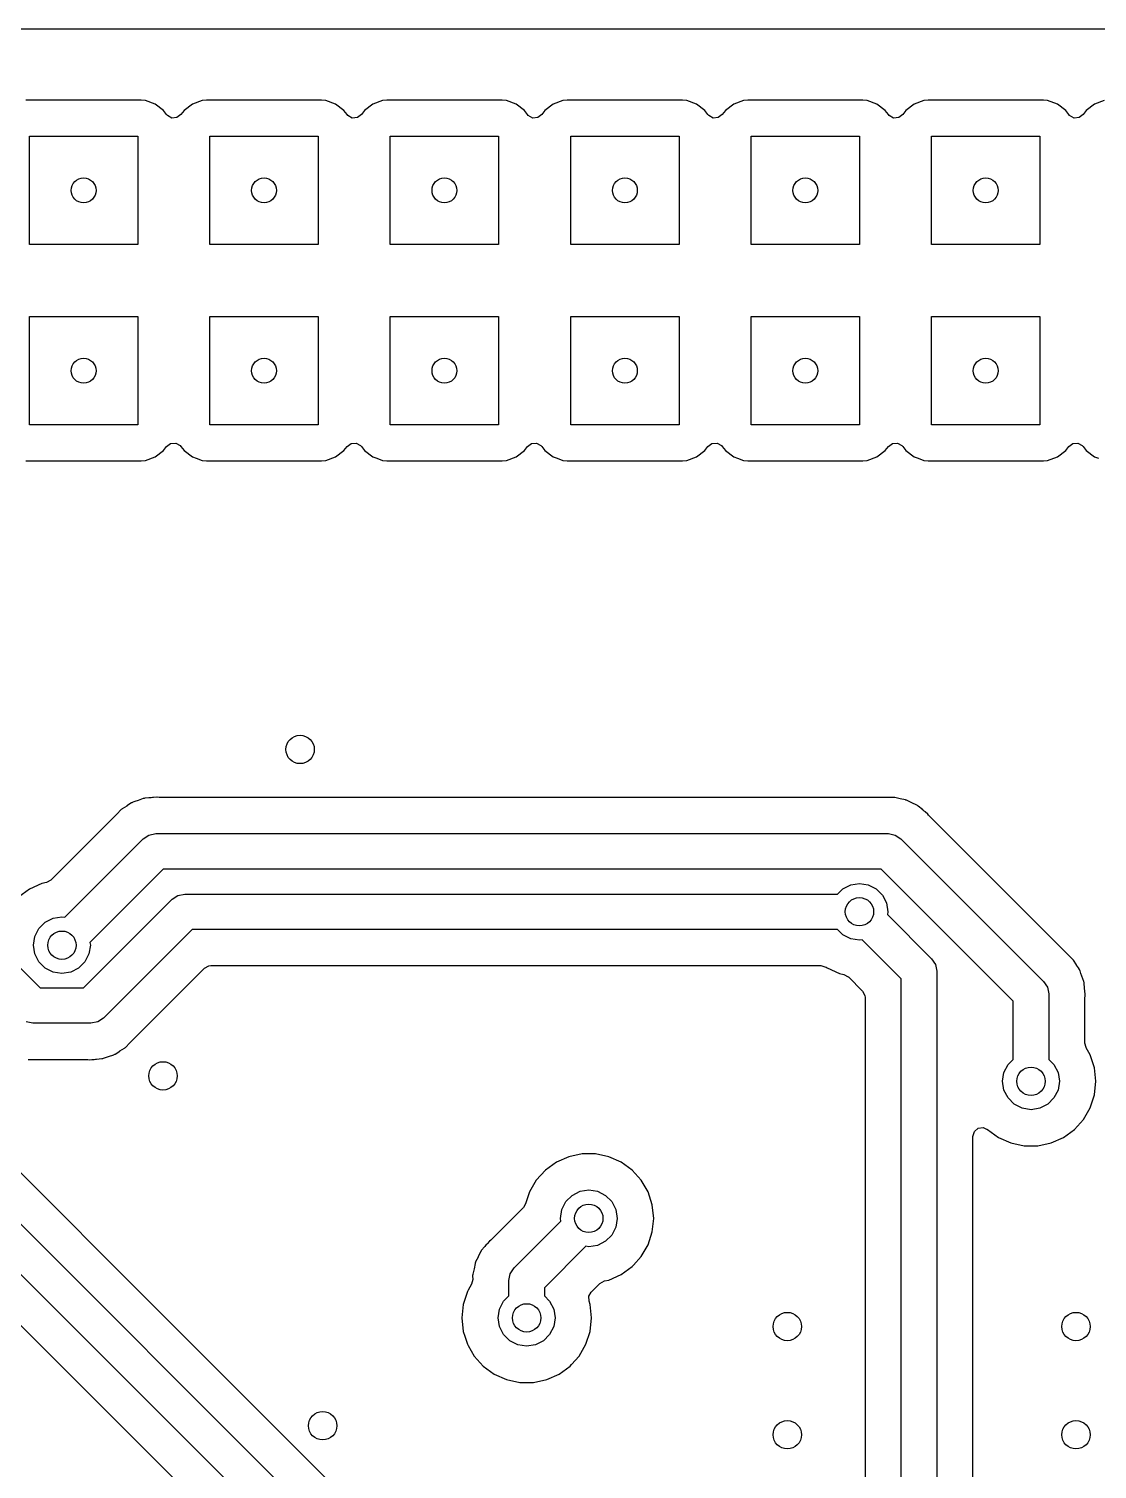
# Model space of a CAD drawing. Extents: x 6.2 to 8.58, y -5.58 to -4.
# Drawn here: x 7.42 to 8.012, y -4.799 to -4 of the extents above; entities that cross this region are included whole.
import ezdxf

# ---------------------------------------------------------------- set-up
doc = ezdxf.new("R2010")
doc.units = 0
doc.header["$MEASUREMENT"] = 0
doc.layers.add('BLACK', color=7, linetype='CONTINUOUS')

msp = doc.modelspace()

# ---------------------------------------------------------------- linework, layer by layer
at = {"layer": 'BLACK', "linetype": 'CONTINUOUS'}
for p, q in [((6.20537, -4.00041), (8.17992, -4.00041)), ((7.48191, -4.03998), (7.41809, -4.03998)), ((7.48192, -4.03998), (7.48191, -4.03998)), ((7.4843, -4.04024), (7.48192, -4.03998)), ((7.48969, -4.04225), (7.4843, -4.04024)), ((7.4843, -4.04024), (7.4843, -4.04024)), ((7.5157, -4.04024), (7.51031, -4.04225)), ((7.51808, -4.03998), (7.5157, -4.04024)), ((7.5157, -4.04024), (7.5157, -4.04024)), ((7.51809, -4.03998), (7.51808, -4.03998)), ((7.58191, -4.03998), (7.51809, -4.03998)), ((7.58192, -4.03998), (7.58191, -4.03998)), ((7.5843, -4.04024), (7.58192, -4.03998)), ((7.58969, -4.04225), (7.5843, -4.04024)), ((7.5843, -4.04024), (7.5843, -4.04024)), ((7.6157, -4.04024), (7.61031, -4.04225)), ((7.61808, -4.03998), (7.6157, -4.04024)), ((7.6157, -4.04024), (7.6157, -4.04024)), ((7.61809, -4.03998), (7.61808, -4.03998)), ((7.68191, -4.03998), (7.61809, -4.03998)), ((7.68192, -4.03998), (7.68191, -4.03998)), ((7.6843, -4.04024), (7.68192, -4.03998)), ((7.68969, -4.04225), (7.6843, -4.04024)), ((7.6843, -4.04024), (7.6843, -4.04024)), ((7.7157, -4.04024), (7.71031, -4.04225)), ((7.71808, -4.03998), (7.7157, -4.04024)), ((7.7157, -4.04024), (7.7157, -4.04024)), ((7.71809, -4.03998), (7.71808, -4.03998)), ((7.78191, -4.03998), (7.71809, -4.03998)), ((7.78192, -4.03998), (7.78191, -4.03998)), ((7.7843, -4.04024), (7.78192, -4.03998)), ((7.78969, -4.04225), (7.7843, -4.04024)), ((7.7843, -4.04024), (7.7843, -4.04024)), ((7.8157, -4.04024), (7.81031, -4.04225)), ((7.81808, -4.03998), (7.8157, -4.04024)), ((7.8157, -4.04024), (7.8157, -4.04024)), ((7.81809, -4.03998), (7.81808, -4.03998)), ((7.88191, -4.03998), (7.81809, -4.03998)), ((7.88192, -4.03998), (7.88191, -4.03998)), ((7.8843, -4.04024), (7.88192, -4.03998)), ((7.88969, -4.04225), (7.8843, -4.04024)), ((7.8843, -4.04024), (7.8843, -4.04024)), ((7.9157, -4.04024), (7.91031, -4.04225)), ((7.91808, -4.03998), (7.9157, -4.04024)), ((7.9157, -4.04024), (7.9157, -4.04024)), ((7.91809, -4.03998), (7.91808, -4.03998)), ((7.98191, -4.03998), (7.91809, -4.03998)), ((7.98192, -4.03998), (7.98191, -4.03998)), ((7.9843, -4.04024), (7.98192, -4.03998)), ((7.98969, -4.04225), (7.9843, -4.04024)), ((7.9843, -4.04024), (7.9843, -4.04024)), ((8.0157, -4.04024), (8.01031, -4.04225)), ((7.4943, -4.0457), (7.48969, -4.04225)), ((7.48969, -4.04225), (7.48969, -4.04225)), ((7.49603, -4.04801), (7.4943, -4.0457)), ((7.49649, -4.04854), (7.49603, -4.04801)), ((7.49895, -4.04988), (7.49649, -4.04854)), ((7.50397, -4.04801), (7.50173, -4.04968)), ((7.5057, -4.0457), (7.50397, -4.04801)), ((7.51031, -4.04225), (7.5057, -4.0457)), ((7.51031, -4.04225), (7.51031, -4.04225)), ((7.5943, -4.0457), (7.58969, -4.04225)), ((7.58969, -4.04225), (7.58969, -4.04225)), ((7.59603, -4.04801), (7.5943, -4.0457)), ((7.59649, -4.04854), (7.59603, -4.04801)), ((7.59895, -4.04988), (7.59649, -4.04854)), ((7.60397, -4.04801), (7.60173, -4.04968)), ((7.6057, -4.0457), (7.60397, -4.04801)), ((7.61031, -4.04225), (7.6057, -4.0457)), ((7.61031, -4.04225), (7.61031, -4.04225)), ((7.6943, -4.0457), (7.68969, -4.04225)), ((7.68969, -4.04225), (7.68969, -4.04225)), ((7.69603, -4.04801), (7.6943, -4.0457)), ((7.69649, -4.04854), (7.69603, -4.04801)), ((7.69895, -4.04988), (7.69649, -4.04854)), ((7.70397, -4.04801), (7.70173, -4.04968)), ((7.7057, -4.0457), (7.70397, -4.04801)), ((7.71031, -4.04225), (7.7057, -4.0457)), ((7.71031, -4.04225), (7.71031, -4.04225)), ((7.7943, -4.0457), (7.78969, -4.04225)), ((7.78969, -4.04225), (7.78969, -4.04225)), ((7.79603, -4.04801), (7.7943, -4.0457)), ((7.79649, -4.04854), (7.79603, -4.04801)), ((7.79895, -4.04988), (7.79649, -4.04854)), ((7.80397, -4.04801), (7.80173, -4.04968)), ((7.8057, -4.0457), (7.80397, -4.04801)), ((7.81031, -4.04225), (7.8057, -4.0457)), ((7.81031, -4.04225), (7.81031, -4.04225)), ((7.8943, -4.0457), (7.88969, -4.04225)), ((7.88969, -4.04225), (7.88969, -4.04225)), ((7.89603, -4.04801), (7.8943, -4.0457)), ((7.89649, -4.04854), (7.89603, -4.04801)), ((7.89895, -4.04988), (7.89649, -4.04854)), ((7.90397, -4.04801), (7.90173, -4.04968)), ((7.9057, -4.0457), (7.90397, -4.04801)), ((7.91031, -4.04225), (7.9057, -4.0457)), ((7.91031, -4.04225), (7.91031, -4.04225)), ((7.9943, -4.0457), (7.98969, -4.04225)), ((7.98969, -4.04225), (7.98969, -4.04225)), ((7.99603, -4.04801), (7.9943, -4.0457)), ((7.99649, -4.04854), (7.99603, -4.04801)), ((7.99895, -4.04988), (7.99649, -4.04854)), ((8.00397, -4.04801), (8.00173, -4.04968)), ((8.0057, -4.0457), (8.00397, -4.04801)), ((8.01031, -4.04225), (8.0057, -4.0457)), ((8.01031, -4.04225), (8.01031, -4.04225)), ((7.50173, -4.04968), (7.49895, -4.04988)), ((7.60173, -4.04968), (7.59895, -4.04988)), ((7.70173, -4.04968), (7.69895, -4.04988)), ((7.80173, -4.04968), (7.79895, -4.04988)), ((7.90173, -4.04968), (7.89895, -4.04988)), ((8.00173, -4.04968), (7.99895, -4.04988)), ((7.42, -4.12), (7.42, -4.06)), ((7.42, -4.06), (7.48, -4.06)), ((7.48, -4.06), (7.48, -4.12)), ((7.52, -4.12), (7.52, -4.06)), ((7.52, -4.06), (7.58, -4.06)), ((7.58, -4.06), (7.58, -4.12)), ((7.62, -4.12), (7.62, -4.06)), ((7.62, -4.06), (7.68, -4.06)), ((7.68, -4.06), (7.68, -4.12)), ((7.72, -4.12), (7.72, -4.06)), ((7.72, -4.06), (7.78, -4.06)), ((7.78, -4.06), (7.78, -4.12)), ((7.82, -4.12), (7.82, -4.06)), ((7.82, -4.06), (7.88, -4.06)), ((7.88, -4.06), (7.88, -4.12)), ((7.92, -4.12), (7.92, -4.06)), ((7.92, -4.06), (7.98, -4.06)), ((7.98, -4.06), (7.98, -4.12)), ((7.48, -4.12), (7.42, -4.12)), ((7.58, -4.12), (7.52, -4.12)), ((7.68, -4.12), (7.62, -4.12)), ((7.78, -4.12), (7.72, -4.12)), ((7.88, -4.12), (7.82, -4.12)), ((7.98, -4.12), (7.92, -4.12)), ((7.42, -4.22), (7.42, -4.16)), ((7.42, -4.16), (7.48, -4.16)), ((7.48, -4.16), (7.48, -4.22)), ((7.52, -4.22), (7.52, -4.16)), ((7.52, -4.16), (7.58, -4.16)), ((7.58, -4.16), (7.58, -4.22)), ((7.62, -4.22), (7.62, -4.16)), ((7.62, -4.16), (7.68, -4.16)), ((7.68, -4.16), (7.68, -4.22)), ((7.72, -4.22), (7.72, -4.16)), ((7.72, -4.16), (7.78, -4.16)), ((7.78, -4.16), (7.78, -4.22)), ((7.82, -4.22), (7.82, -4.16)), ((7.82, -4.16), (7.88, -4.16)), ((7.88, -4.16), (7.88, -4.22)), ((7.92, -4.22), (7.92, -4.16)), ((7.92, -4.16), (7.98, -4.16)), ((7.98, -4.16), (7.98, -4.22)), ((7.48, -4.22), (7.42, -4.22)), ((7.58, -4.22), (7.52, -4.22)), ((7.68, -4.22), (7.62, -4.22)), ((7.78, -4.22), (7.72, -4.22)), ((7.88, -4.22), (7.82, -4.22)), ((7.98, -4.22), (7.92, -4.22)), ((7.4943, -4.2343), (7.49603, -4.23199)), ((7.49603, -4.23199), (7.49827, -4.23032)), ((7.49827, -4.23032), (7.50105, -4.23012)), ((7.50105, -4.23012), (7.50351, -4.23146)), ((7.50351, -4.23146), (7.50397, -4.23199)), ((7.50397, -4.23199), (7.5057, -4.2343)), ((7.5943, -4.2343), (7.59603, -4.23199)), ((7.59603, -4.23199), (7.59827, -4.23032)), ((7.59827, -4.23032), (7.60105, -4.23012)), ((7.60105, -4.23012), (7.60351, -4.23146)), ((7.60351, -4.23146), (7.60397, -4.23199)), ((7.60397, -4.23199), (7.6057, -4.2343)), ((7.6943, -4.2343), (7.69603, -4.23199)), ((7.69603, -4.23199), (7.69827, -4.23032)), ((7.69827, -4.23032), (7.70105, -4.23012)), ((7.70105, -4.23012), (7.70351, -4.23146)), ((7.70351, -4.23146), (7.70397, -4.23199)), ((7.70397, -4.23199), (7.7057, -4.2343)), ((7.7943, -4.2343), (7.79603, -4.23199)), ((7.79603, -4.23199), (7.79827, -4.23032)), ((7.79827, -4.23032), (7.80105, -4.23012)), ((7.80105, -4.23012), (7.80351, -4.23146)), ((7.80351, -4.23146), (7.80397, -4.23199)), ((7.80397, -4.23199), (7.8057, -4.2343)), ((7.8943, -4.2343), (7.89603, -4.23199)), ((7.89603, -4.23199), (7.89827, -4.23032)), ((7.89827, -4.23032), (7.90105, -4.23012)), ((7.90105, -4.23012), (7.90351, -4.23146)), ((7.90351, -4.23146), (7.90397, -4.23199)), ((7.90397, -4.23199), (7.9057, -4.2343)), ((7.9943, -4.2343), (7.99603, -4.23199)), ((7.99603, -4.23199), (7.99827, -4.23032)), ((7.99827, -4.23032), (8.00105, -4.23012)), ((8.00105, -4.23012), (8.00351, -4.23146)), ((8.00351, -4.23146), (8.00397, -4.23199)), ((8.00397, -4.23199), (8.0057, -4.2343)), ((7.41809, -4.24002), (7.48191, -4.24002)), ((7.48191, -4.24002), (7.48191, -4.24002)), ((7.48191, -4.24002), (7.48192, -4.24002)), ((7.48192, -4.24002), (7.4843, -4.23976)), ((7.48192, -4.24002), (7.48192, -4.24002)), ((7.4843, -4.23976), (7.48969, -4.23775)), ((7.4843, -4.23976), (7.4843, -4.23976)), ((7.4843, -4.23976), (7.4843, -4.23976)), ((7.48969, -4.23775), (7.4943, -4.2343)), ((7.4943, -4.2343), (7.4943, -4.2343)), ((7.5057, -4.2343), (7.51031, -4.23775)), ((7.51031, -4.23775), (7.51031, -4.23775)), ((7.51031, -4.23775), (7.51031, -4.23775)), ((7.51031, -4.23775), (7.51245, -4.23855)), ((7.51245, -4.23855), (7.5157, -4.23976)), ((7.5157, -4.23976), (7.5157, -4.23976)), ((7.5157, -4.23976), (7.51808, -4.24002)), ((7.51808, -4.24002), (7.51808, -4.24002)), ((7.51808, -4.24002), (7.51809, -4.24002)), ((7.51809, -4.24002), (7.51809, -4.24002)), ((7.51809, -4.24002), (7.58191, -4.24002)), ((7.58191, -4.24002), (7.58191, -4.24002)), ((7.58191, -4.24002), (7.58192, -4.24002)), ((7.58192, -4.24002), (7.5843, -4.23976)), ((7.58192, -4.24002), (7.58192, -4.24002)), ((7.5843, -4.23976), (7.58969, -4.23775)), ((7.5843, -4.23976), (7.5843, -4.23976)), ((7.5843, -4.23976), (7.5843, -4.23976)), ((7.58969, -4.23775), (7.5943, -4.2343)), ((7.5943, -4.2343), (7.5943, -4.2343)), ((7.6057, -4.2343), (7.61031, -4.23775)), ((7.61031, -4.23775), (7.61031, -4.23775)), ((7.61031, -4.23775), (7.61031, -4.23775)), ((7.61031, -4.23775), (7.61245, -4.23855)), ((7.61245, -4.23855), (7.6157, -4.23976)), ((7.6157, -4.23976), (7.6157, -4.23976)), ((7.6157, -4.23976), (7.61808, -4.24002)), ((7.61808, -4.24002), (7.61808, -4.24002)), ((7.61808, -4.24002), (7.61809, -4.24002)), ((7.61809, -4.24002), (7.61809, -4.24002)), ((7.61809, -4.24002), (7.68191, -4.24002)), ((7.68191, -4.24002), (7.68191, -4.24002)), ((7.68191, -4.24002), (7.68192, -4.24002)), ((7.68192, -4.24002), (7.6843, -4.23976)), ((7.68192, -4.24002), (7.68192, -4.24002)), ((7.6843, -4.23976), (7.68969, -4.23775)), ((7.6843, -4.23976), (7.6843, -4.23976)), ((7.6843, -4.23976), (7.6843, -4.23976)), ((7.68969, -4.23775), (7.6943, -4.2343)), ((7.6943, -4.2343), (7.6943, -4.2343)), ((7.7057, -4.2343), (7.71031, -4.23775)), ((7.71031, -4.23775), (7.71031, -4.23775)), ((7.71031, -4.23775), (7.71031, -4.23775)), ((7.71031, -4.23775), (7.71245, -4.23855)), ((7.71245, -4.23855), (7.7157, -4.23976)), ((7.7157, -4.23976), (7.7157, -4.23976)), ((7.7157, -4.23976), (7.71808, -4.24002)), ((7.71808, -4.24002), (7.71808, -4.24002)), ((7.71808, -4.24002), (7.71809, -4.24002)), ((7.71809, -4.24002), (7.71809, -4.24002)), ((7.71809, -4.24002), (7.78191, -4.24002)), ((7.78191, -4.24002), (7.78191, -4.24002)), ((7.78191, -4.24002), (7.78192, -4.24002)), ((7.78192, -4.24002), (7.7843, -4.23976)), ((7.78192, -4.24002), (7.78192, -4.24002)), ((7.7843, -4.23976), (7.78969, -4.23775)), ((7.7843, -4.23976), (7.7843, -4.23976)), ((7.7843, -4.23976), (7.7843, -4.23976)), ((7.78969, -4.23775), (7.7943, -4.2343)), ((7.7943, -4.2343), (7.7943, -4.2343)), ((7.8057, -4.2343), (7.81031, -4.23775)), ((7.81031, -4.23775), (7.81031, -4.23775)), ((7.81031, -4.23775), (7.81031, -4.23775)), ((7.81031, -4.23775), (7.81245, -4.23855)), ((7.81245, -4.23855), (7.8157, -4.23976)), ((7.8157, -4.23976), (7.8157, -4.23976)), ((7.8157, -4.23976), (7.81808, -4.24002)), ((7.81808, -4.24002), (7.81808, -4.24002)), ((7.81808, -4.24002), (7.81809, -4.24002)), ((7.81809, -4.24002), (7.81809, -4.24002)), ((7.81809, -4.24002), (7.88191, -4.24002)), ((7.88191, -4.24002), (7.88191, -4.24002)), ((7.88191, -4.24002), (7.88192, -4.24002)), ((7.88192, -4.24002), (7.8843, -4.23976)), ((7.88192, -4.24002), (7.88192, -4.24002)), ((7.8843, -4.23976), (7.88969, -4.23775)), ((7.8843, -4.23976), (7.8843, -4.23976)), ((7.8843, -4.23976), (7.8843, -4.23976)), ((7.88969, -4.23775), (7.8943, -4.2343)), ((7.9057, -4.2343), (7.91031, -4.23775)), ((7.91031, -4.23775), (7.91031, -4.23775)), ((7.91031, -4.23775), (7.91031, -4.23775)), ((7.91031, -4.23775), (7.91245, -4.23855)), ((7.91245, -4.23855), (7.9157, -4.23976)), ((7.9157, -4.23976), (7.9157, -4.23976)), ((7.9157, -4.23976), (7.91808, -4.24002)), ((7.91808, -4.24002), (7.91808, -4.24002)), ((7.91808, -4.24002), (7.91809, -4.24002)), ((7.91809, -4.24002), (7.91809, -4.24002)), ((7.91809, -4.24002), (7.98191, -4.24002)), ((7.98191, -4.24002), (7.98191, -4.24002)), ((7.98191, -4.24002), (7.98192, -4.24002)), ((7.98192, -4.24002), (7.9843, -4.23976)), ((7.98192, -4.24002), (7.98192, -4.24002)), ((7.9843, -4.23976), (7.98969, -4.23775)), ((7.9843, -4.23976), (7.9843, -4.23976)), ((7.9843, -4.23976), (7.9843, -4.23976)), ((7.98969, -4.23775), (7.9943, -4.2343)), ((7.9943, -4.2343), (7.9943, -4.2343)), ((8.0057, -4.2343), (8.01031, -4.23775)), ((8.01031, -4.23775), (8.01031, -4.23775)), ((8.01031, -4.23775), (8.01031, -4.23775)), ((8.01031, -4.23775), (8.01245, -4.23855)), ((7.25089, -4.35704), (7.42601, -4.53217)), ((7.47393, -4.43137), (7.47136, -4.43295)), ((7.47399, -4.43133), (7.47393, -4.43137)), ((7.47651, -4.42967), (7.47399, -4.43133)), ((7.47677, -4.42954), (7.47651, -4.42967)), ((7.47704, -4.42941), (7.47677, -4.42954)), ((7.47677, -4.42954), (7.47677, -4.42954)), ((7.4773, -4.42929), (7.47704, -4.42941)), ((7.47704, -4.42941), (7.47704, -4.42941)), ((7.47834, -4.42894), (7.4773, -4.42929)), ((7.4773, -4.42929), (7.4773, -4.42929)), ((7.4773, -4.42929), (7.4773, -4.42929)), ((7.48017, -4.42834), (7.47834, -4.42894)), ((7.48024, -4.42831), (7.48017, -4.42834)), ((7.48307, -4.42728), (7.48024, -4.42831)), ((7.48336, -4.42721), (7.48307, -4.42728)), ((7.48364, -4.42715), (7.48335, -4.42721)), ((7.48335, -4.42721), (7.48336, -4.42721)), ((7.48365, -4.42715), (7.48364, -4.42715)), ((7.48393, -4.42709), (7.48365, -4.42715)), ((7.48619, -4.42689), (7.48393, -4.42709)), ((7.48694, -4.42683), (7.48619, -4.42689)), ((7.48701, -4.42682), (7.48694, -4.42683)), ((7.48744, -4.42677), (7.48701, -4.42682)), ((7.48827, -4.42667), (7.48744, -4.42677)), ((7.4886, -4.42667), (7.48827, -4.42667)), ((7.48881, -4.42666), (7.4886, -4.42667)), ((7.49063, -4.4265), (7.48881, -4.42666)), ((7.49088, -4.42648), (7.49063, -4.4265)), ((7.49183, -4.42662), (7.49088, -4.42648)), ((7.49088, -4.42648), (7.49088, -4.42648)), ((7.49254, -4.42667), (7.49183, -4.42662)), ((7.89559, -4.42667), (7.49254, -4.42667)), ((7.89566, -4.42667), (7.89559, -4.42667)), ((7.89868, -4.42658), (7.89566, -4.42667)), ((7.89897, -4.42661), (7.89868, -4.42658)), ((7.89927, -4.42664), (7.89897, -4.42661)), ((7.89897, -4.42661), (7.89897, -4.42661)), ((7.89955, -4.42667), (7.89927, -4.42664)), ((7.89927, -4.42664), (7.89927, -4.42664)), ((7.90249, -4.42737), (7.89955, -4.42667)), ((7.90256, -4.42738), (7.90249, -4.42737)), ((7.90552, -4.428), (7.90256, -4.42738)), ((7.90579, -4.42809), (7.90552, -4.428)), ((7.90608, -4.42818), (7.90579, -4.42808)), ((7.90579, -4.42808), (7.90579, -4.42809)), ((7.90635, -4.42828), (7.90607, -4.42818)), ((7.90607, -4.42818), (7.90608, -4.42818)), ((7.90904, -4.42964), (7.90635, -4.42828)), ((7.90635, -4.42828), (7.90635, -4.42828)), ((7.90635, -4.42828), (7.90635, -4.42828)), ((7.90911, -4.42967), (7.90904, -4.42964)), ((7.91185, -4.43095), (7.90911, -4.42967)), ((7.91209, -4.4311), (7.91185, -4.43095)), ((7.91234, -4.43126), (7.91209, -4.4311)), ((7.91209, -4.4311), (7.91209, -4.4311)), ((7.91258, -4.43142), (7.91234, -4.43126)), ((7.91234, -4.43126), (7.91234, -4.43126)), ((7.9149, -4.43336), (7.91258, -4.43142)), ((7.46856, -4.43575), (7.43185, -4.47247)), ((7.46861, -4.4357), (7.46856, -4.43575)), ((7.47068, -4.4335), (7.46861, -4.4357)), ((7.4709, -4.43332), (7.47068, -4.4335)), ((7.47113, -4.43313), (7.4709, -4.43332)), ((7.4709, -4.43332), (7.4709, -4.43332)), ((7.47136, -4.43295), (7.47113, -4.43313)), ((7.47113, -4.43313), (7.47113, -4.43313)), ((7.91495, -4.4334), (7.9149, -4.43336)), ((7.91557, -4.43389), (7.91495, -4.4334)), ((7.91595, -4.43419), (7.91557, -4.43389)), ((7.91618, -4.43442), (7.91595, -4.43419)), ((7.91595, -4.43419), (7.91595, -4.43419)), ((7.91634, -4.43457), (7.91618, -4.43442)), ((7.91793, -4.4359), (7.91634, -4.43457)), ((7.91835, -4.43647), (7.91793, -4.4359)), ((7.91793, -4.4359), (7.91793, -4.4359)), ((7.9185, -4.43667), (7.91835, -4.43647)), ((7.91897, -4.43721), (7.9185, -4.43667)), ((7.99585, -4.51409), (7.91897, -4.43721)), ((7.48305, -4.44958), (7.48624, -4.44744)), ((7.48624, -4.44744), (7.49001, -4.44669)), ((7.48624, -4.44744), (7.48624, -4.44744)), ((7.49001, -4.44669), (7.89606, -4.44669)), ((7.49001, -4.44669), (7.49001, -4.44669)), ((7.89606, -4.44669), (7.89983, -4.44744)), ((7.89983, -4.44744), (7.90302, -4.44958)), ((7.43958, -4.49305), (7.48305, -4.44958)), ((7.48305, -4.44958), (7.48305, -4.44958)), ((7.90302, -4.44958), (7.98203, -4.52858)), ((7.43185, -4.47247), (7.42939, -4.47381)), ((7.49408, -4.46638), (7.4535, -4.50696)), ((7.89199, -4.46638), (7.49408, -4.46638)), ((7.96523, -4.53962), (7.89199, -4.46638)), ((7.42002, -4.4774), (7.41393, -4.48182)), ((7.42689, -4.47434), (7.42002, -4.4774)), ((7.42002, -4.4774), (7.42002, -4.4774)), ((7.42937, -4.47381), (7.42689, -4.47434)), ((7.42939, -4.47381), (7.42937, -4.47381)), ((7.5023, -4.48091), (7.50607, -4.48016)), ((7.50607, -4.48016), (7.50607, -4.48016)), ((7.50607, -4.48016), (7.86785, -4.48016)), ((7.86785, -4.48016), (7.87074, -4.47726)), ((7.87074, -4.47726), (7.87513, -4.47502)), ((7.87513, -4.47502), (7.88, -4.47425)), ((7.88, -4.47425), (7.88487, -4.47502)), ((7.88487, -4.47502), (7.88926, -4.47726)), ((7.88926, -4.47726), (7.89274, -4.48074)), ((7.44999, -4.53217), (7.49911, -4.48304)), ((7.49911, -4.48304), (7.5023, -4.48091)), ((7.49911, -4.48304), (7.49911, -4.48304)), ((7.89274, -4.48074), (7.89498, -4.48513)), ((7.89498, -4.48513), (7.89575, -4.49)), ((7.42526, -4.49929), (7.42874, -4.4958)), ((7.42874, -4.4958), (7.43313, -4.49357)), ((7.43313, -4.49357), (7.438, -4.4928)), ((7.438, -4.4928), (7.43958, -4.49305)), ((7.89575, -4.49), (7.8955, -4.49158)), ((7.8955, -4.49158), (7.91999, -4.51607)), ((7.42225, -4.50854), (7.42302, -4.50368)), ((7.42302, -4.50368), (7.42526, -4.49929)), ((7.51015, -4.49984), (7.46102, -4.54897)), ((7.86785, -4.49984), (7.51015, -4.49984)), ((7.87074, -4.50274), (7.86785, -4.49984)), ((7.87513, -4.50498), (7.87074, -4.50274)), ((7.42302, -4.51341), (7.42225, -4.50854)), ((7.45375, -4.50854), (7.45298, -4.51341)), ((7.4535, -4.50696), (7.45375, -4.50854)), ((7.88, -4.50575), (7.87513, -4.50498)), ((7.88158, -4.5055), (7.88, -4.50575)), ((7.90319, -4.5271), (7.88158, -4.5055)), ((7.42526, -4.5178), (7.42302, -4.51341)), ((7.42874, -4.52128), (7.42526, -4.5178)), ((7.45074, -4.5178), (7.44726, -4.52128)), ((7.45298, -4.51341), (7.45074, -4.5178)), ((7.51699, -4.52132), (7.51944, -4.51998)), ((7.51944, -4.51998), (7.52049, -4.51986)), ((7.52049, -4.51986), (7.85864, -4.51986)), ((7.85864, -4.51986), (7.86132, -4.52065)), ((7.91999, -4.51607), (7.92212, -4.51926)), ((7.92212, -4.51926), (7.92287, -4.52303)), ((7.9959, -4.51414), (7.99585, -4.51409)), ((7.9981, -4.51622), (7.9959, -4.51414)), ((7.99829, -4.51644), (7.9981, -4.51622)), ((7.99848, -4.51667), (7.99829, -4.51644)), ((7.99829, -4.51644), (7.99829, -4.51644)), ((7.99865, -4.5169), (7.99848, -4.51667)), ((7.99848, -4.51667), (7.99848, -4.51667)), ((8.00024, -4.51947), (7.99865, -4.5169)), ((8.00028, -4.51953), (8.00024, -4.51947)), ((8.00134, -4.52115), (8.00028, -4.51953)), ((7.43313, -4.52352), (7.42874, -4.52128)), ((7.438, -4.52429), (7.43313, -4.52352)), ((7.44287, -4.52352), (7.438, -4.52429)), ((7.44726, -4.52128), (7.44287, -4.52352)), ((7.47551, -4.56279), (7.51699, -4.52132)), ((7.86132, -4.52065), (7.86155, -4.52081)), ((7.86155, -4.52081), (7.86202, -4.52115)), ((7.86202, -4.52115), (7.86889, -4.5242)), ((7.86889, -4.5242), (7.87137, -4.52473)), ((7.87137, -4.52473), (7.87383, -4.52606)), ((7.87383, -4.52606), (7.87385, -4.52608)), ((7.87385, -4.52608), (7.88171, -4.53394)), ((7.90319, -4.96697), (7.90319, -4.5271)), ((7.92287, -4.52303), (7.92287, -4.52303)), ((7.92287, -4.52303), (7.92287, -4.9629)), ((8.00194, -4.52205), (8.00134, -4.52115)), ((8.00207, -4.52231), (8.00194, -4.52205)), ((8.0022, -4.52257), (8.00207, -4.52231)), ((8.00207, -4.52231), (8.00207, -4.52231)), ((8.0022, -4.52258), (8.0022, -4.52257)), ((8.00232, -4.52284), (8.0022, -4.52258)), ((8.00277, -4.5242), (8.00232, -4.52284)), ((8.00232, -4.52284), (8.00232, -4.52284)), ((8.00327, -4.5257), (8.00277, -4.5242)), ((8.00329, -4.52577), (8.00327, -4.5257)), ((8.00433, -4.52861), (8.00329, -4.52577)), ((7.49542, -4.71519), (7.31423, -4.53399)), ((7.42601, -4.53217), (7.44999, -4.53217)), ((7.88171, -4.53394), (7.88305, -4.5364)), ((7.88305, -4.5364), (7.88317, -4.53745)), ((7.98203, -4.52858), (7.98416, -4.53178)), ((7.98416, -4.53178), (7.98491, -4.53554)), ((7.98491, -4.53554), (7.98491, -4.53554)), ((7.98491, -4.53554), (7.98491, -4.57185)), ((8.00439, -4.52889), (8.00433, -4.52861)), ((8.00433, -4.52861), (8.00433, -4.52861)), ((8.00433, -4.52861), (8.00433, -4.52861)), ((8.0044, -4.52889), (8.00439, -4.52889)), ((8.00446, -4.52918), (8.0044, -4.52889)), ((8.00452, -4.52946), (8.00446, -4.52918)), ((8.00446, -4.52918), (8.00446, -4.52918)), ((8.00478, -4.53247), (8.00452, -4.52946)), ((8.00452, -4.52946), (8.00452, -4.52946)), ((8.00479, -4.53254), (8.00478, -4.53247)), ((8.00493, -4.5338), (8.00479, -4.53254)), ((8.00493, -4.53413), (8.00493, -4.5338)), ((8.00494, -4.53435), (8.00493, -4.53413)), ((8.00503, -4.53531), (8.00494, -4.53435)), ((8.00512, -4.53642), (8.00503, -4.53531)), ((8.00503, -4.53706), (8.00512, -4.53642)), ((7.2935, -4.54158), (7.82408, -5.07216)), ((7.88317, -4.53745), (7.88317, -4.96444)), ((7.96523, -4.57185), (7.96523, -4.53962)), ((8.00493, -4.53808), (8.00499, -4.53736)), ((8.00493, -4.56286), (8.00493, -4.53808)), ((8.00499, -4.53736), (8.00503, -4.53706)), ((7.42194, -4.55185), (7.41817, -4.5511)), ((7.45406, -4.55185), (7.42194, -4.55185)), ((7.42194, -4.55185), (7.42194, -4.55185)), ((7.45783, -4.5511), (7.45406, -4.55185)), ((7.46102, -4.54897), (7.45783, -4.5511)), ((7.81304, -5.08896), (7.27958, -4.5555)), ((7.46756, -4.56888), (7.47008, -4.56721)), ((7.47008, -4.56721), (7.47014, -4.56718)), ((7.47014, -4.56718), (7.47271, -4.56559)), ((7.47271, -4.56559), (7.47294, -4.56541)), ((7.47271, -4.56559), (7.47271, -4.56559)), ((7.47294, -4.56541), (7.47317, -4.56523)), ((7.47294, -4.56541), (7.47294, -4.56541)), ((7.47317, -4.56523), (7.47339, -4.56504)), ((7.47317, -4.56523), (7.47317, -4.56523)), ((7.47339, -4.56504), (7.47546, -4.56284)), ((7.47339, -4.56504), (7.47339, -4.56504)), ((7.47546, -4.56284), (7.47551, -4.56279)), ((8.0056, -4.56534), (8.00493, -4.56286)), ((8.00564, -4.56541), (8.0056, -4.56534)), ((8.00793, -4.56937), (8.00564, -4.56541)), ((7.27185, -4.57608), (7.77198, -5.07621)), ((7.41932, -4.57196), (7.42115, -4.57191)), ((7.42115, -4.57191), (7.42234, -4.57187)), ((7.42234, -4.57187), (7.42241, -4.57187)), ((7.42241, -4.57187), (7.45153, -4.57187)), ((7.45153, -4.57187), (7.45224, -4.57192)), ((7.45224, -4.57192), (7.45244, -4.57195)), ((7.45244, -4.57195), (7.45319, -4.57206)), ((7.45319, -4.57206), (7.4545, -4.57195)), ((7.4545, -4.57195), (7.45526, -4.57188)), ((7.45526, -4.57188), (7.45548, -4.57187)), ((7.45548, -4.57187), (7.4558, -4.57187)), ((7.4558, -4.57187), (7.45667, -4.57177)), ((7.4558, -4.57187), (7.4558, -4.57187)), ((7.45667, -4.57177), (7.45706, -4.57172)), ((7.45706, -4.57172), (7.45713, -4.57172)), ((7.45713, -4.57172), (7.46014, -4.57145)), ((7.46014, -4.57145), (7.46043, -4.57139)), ((7.46014, -4.57145), (7.46014, -4.57145)), ((7.46043, -4.5714), (7.46072, -4.57133)), ((7.46043, -4.57139), (7.46043, -4.5714)), ((7.46072, -4.57133), (7.461, -4.57126)), ((7.46072, -4.57133), (7.46072, -4.57133)), ((7.461, -4.57126), (7.46384, -4.57023)), ((7.461, -4.57126), (7.461, -4.57126)), ((7.46384, -4.57023), (7.4639, -4.57021)), ((7.4639, -4.57021), (7.46677, -4.56926)), ((7.46677, -4.56926), (7.46703, -4.56913)), ((7.46677, -4.56926), (7.46677, -4.56926)), ((7.46703, -4.56914), (7.4673, -4.56901)), ((7.46703, -4.56913), (7.46703, -4.56914)), ((7.4673, -4.56901), (7.46756, -4.56888)), ((7.4673, -4.56901), (7.4673, -4.56901)), ((7.46756, -4.56888), (7.46756, -4.56888)), ((7.96009, -4.57913), (7.96233, -4.57474)), ((7.96233, -4.57474), (7.96523, -4.57185)), ((7.98491, -4.57185), (7.98781, -4.57474)), ((7.98781, -4.57474), (7.99005, -4.57913)), ((8.01025, -4.57652), (8.00793, -4.56937)), ((7.95932, -4.584), (7.96009, -4.57913)), ((7.96009, -4.58887), (7.95932, -4.584)), ((7.99005, -4.57913), (7.99082, -4.584)), ((7.99082, -4.584), (7.99005, -4.58887)), ((8.01104, -4.584), (8.01025, -4.57652)), ((8.01025, -4.59148), (8.01104, -4.584)), ((7.96233, -4.59326), (7.96009, -4.58887)), ((7.99005, -4.58887), (7.98781, -4.59326)), ((8.00793, -4.59863), (8.01025, -4.59148)), ((7.96581, -4.59674), (7.96233, -4.59326)), ((7.9702, -4.59898), (7.96581, -4.59674)), ((7.97507, -4.59975), (7.9702, -4.59898)), ((7.97994, -4.59898), (7.97507, -4.59975)), ((7.98433, -4.59674), (7.97994, -4.59898)), ((7.98781, -4.59326), (7.98433, -4.59674)), ((8.00417, -4.60514), (8.00793, -4.59863)), ((7.99921, -4.61065), (8.00417, -4.60514)), ((8.00417, -4.60514), (8.00417, -4.60514)), ((8.00417, -4.60514), (8.00417, -4.60514)), ((7.94289, -4.61456), (7.94368, -4.61188)), ((7.94289, -4.95255), (7.94289, -4.61456)), ((7.94368, -4.61188), (7.94579, -4.61005)), ((7.94579, -4.61005), (7.94856, -4.60965)), ((7.94856, -4.60965), (7.95074, -4.61065)), ((7.95074, -4.61065), (7.9508, -4.61057)), ((7.9508, -4.61057), (7.95101, -4.61073)), ((7.95101, -4.61073), (7.95709, -4.61515)), ((7.95709, -4.61515), (7.96396, -4.6182)), ((7.98618, -4.6182), (7.99305, -4.61515)), ((7.99305, -4.61515), (7.99914, -4.61073)), ((7.99914, -4.61073), (7.99921, -4.61065)), ((7.72624, -4.62423), (7.71889, -4.6258)), ((7.73376, -4.62423), (7.72624, -4.62423)), ((7.74111, -4.6258), (7.73376, -4.62423)), ((7.96396, -4.6182), (7.97131, -4.61977)), ((7.97131, -4.61977), (7.97883, -4.61977)), ((7.97883, -4.61977), (7.98618, -4.6182)), ((7.71202, -4.62885), (7.70593, -4.63327)), ((7.71889, -4.6258), (7.71202, -4.62885)), ((7.74798, -4.62885), (7.74111, -4.6258)), ((7.75407, -4.63327), (7.74798, -4.62885)), ((7.7009, -4.63886), (7.69714, -4.64537)), ((7.70593, -4.63327), (7.7009, -4.63886)), ((7.7009, -4.63886), (7.7009, -4.63886)), ((7.7591, -4.63886), (7.75407, -4.63327)), ((7.76286, -4.64537), (7.7591, -4.63886)), ((7.7591, -4.63886), (7.7591, -4.63886)), ((7.7591, -4.63886), (7.7591, -4.63886)), ((7.69714, -4.64537), (7.69498, -4.65202)), ((7.69714, -4.64537), (7.69714, -4.64537)), ((7.71726, -4.65074), (7.72074, -4.64726)), ((7.72074, -4.64726), (7.72513, -4.64502)), ((7.72513, -4.64502), (7.73, -4.64425)), ((7.73, -4.64425), (7.73487, -4.64502)), ((7.73487, -4.64502), (7.73926, -4.64726)), ((7.73926, -4.64726), (7.74274, -4.65074)), ((7.76518, -4.65252), (7.76286, -4.64537)), ((7.69377, -4.65399), (7.67623, -4.67153)), ((7.69498, -4.65202), (7.69377, -4.65399)), ((7.71425, -4.66), (7.71502, -4.65513)), ((7.71502, -4.65513), (7.71726, -4.65074)), ((7.74274, -4.65074), (7.74498, -4.65513)), ((7.74498, -4.65513), (7.74575, -4.66)), ((7.76596, -4.66), (7.76518, -4.65252)), ((7.6886, -4.68749), (7.7145, -4.66158)), ((7.7145, -4.66158), (7.71425, -4.66)), ((7.74575, -4.66), (7.74498, -4.66487)), ((7.76518, -4.66748), (7.76596, -4.66)), ((7.67569, -4.67201), (7.67492, -4.67258)), ((7.67623, -4.67153), (7.67569, -4.67201)), ((7.74274, -4.66926), (7.73926, -4.67274)), ((7.74498, -4.66487), (7.74274, -4.66926)), ((7.76286, -4.67463), (7.76518, -4.66748)), ((7.66997, -4.67866), (7.66869, -4.6814)), ((7.67012, -4.67842), (7.66997, -4.67866)), ((7.67027, -4.67816), (7.67012, -4.67841)), ((7.67012, -4.67841), (7.67012, -4.67842)), ((7.67028, -4.67816), (7.67027, -4.67816)), ((7.67044, -4.67792), (7.67028, -4.67816)), ((7.67238, -4.67561), (7.67044, -4.67792)), ((7.67242, -4.67555), (7.67238, -4.67561)), ((7.67321, -4.67456), (7.67242, -4.67555)), ((7.67344, -4.67433), (7.67321, -4.67456)), ((7.67321, -4.67456), (7.67321, -4.67456)), ((7.67359, -4.67417), (7.67344, -4.67433)), ((7.67492, -4.67258), (7.67359, -4.67417)), ((7.72842, -4.6755), (7.7054, -4.69852)), ((7.73, -4.67575), (7.72842, -4.6755)), ((7.73487, -4.67498), (7.73, -4.67575)), ((7.73926, -4.67274), (7.73487, -4.67498)), ((7.7591, -4.68114), (7.76286, -4.67463)), ((7.66639, -4.68802), (7.66569, -4.69095)), ((7.6664, -4.68795), (7.66639, -4.68802)), ((7.66702, -4.68499), (7.6664, -4.68795)), ((7.66711, -4.68471), (7.66702, -4.68499)), ((7.6672, -4.68443), (7.6671, -4.68471)), ((7.6671, -4.68471), (7.66711, -4.68471)), ((7.6673, -4.68416), (7.6672, -4.68443)), ((7.6672, -4.68443), (7.6672, -4.68443)), ((7.66866, -4.68146), (7.6673, -4.68416)), ((7.66869, -4.6814), (7.66866, -4.68146)), ((7.68646, -4.69068), (7.6886, -4.68749)), ((7.74798, -4.69115), (7.75407, -4.68673)), ((7.75407, -4.68673), (7.75469, -4.68603)), ((7.75469, -4.68603), (7.7591, -4.68114)), ((7.7591, -4.68114), (7.7591, -4.68114)), ((7.7591, -4.68114), (7.7591, -4.68114)), ((7.66567, -4.69395), (7.665, -4.69657)), ((7.66563, -4.69154), (7.6656, -4.69182)), ((7.6656, -4.69182), (7.66567, -4.69395)), ((7.66566, -4.69124), (7.66563, -4.69154)), ((7.66563, -4.69154), (7.66563, -4.69154)), ((7.66569, -4.69095), (7.66566, -4.69124)), ((7.66566, -4.69124), (7.66566, -4.69124)), ((7.68571, -4.69444), (7.68646, -4.69068)), ((7.68571, -4.70303), (7.68571, -4.69444)), ((7.73136, -4.70087), (7.73615, -4.69608)), ((7.73615, -4.69608), (7.73861, -4.69474)), ((7.73861, -4.69474), (7.73862, -4.69473)), ((7.73862, -4.69473), (7.74111, -4.6942)), ((7.74111, -4.6942), (7.74798, -4.69115)), ((7.66213, -4.70231), (7.66038, -4.70771)), ((7.6627, -4.70056), (7.66213, -4.70231)), ((7.66309, -4.69988), (7.6627, -4.70056)), ((7.665, -4.69657), (7.66309, -4.69988)), ((7.68281, -4.70593), (7.68571, -4.70303)), ((7.7054, -4.69852), (7.7054, -4.70303)), ((7.7054, -4.70303), (7.7083, -4.70593)), ((7.73007, -4.70312), (7.73136, -4.70087)), ((7.73015, -4.70591), (7.73007, -4.70312)), ((7.66038, -4.70771), (7.65959, -4.71519)), ((7.67981, -4.71519), (7.68058, -4.71032)), ((7.68058, -4.71032), (7.68281, -4.70593)), ((7.7083, -4.70593), (7.71053, -4.71032)), ((7.71053, -4.71032), (7.7113, -4.71519)), ((7.73073, -4.70771), (7.73015, -4.70591)), ((7.73152, -4.71519), (7.73073, -4.70771)), ((7.83092, -5.05068), (7.49542, -4.71519)), ((7.65959, -4.71519), (7.66038, -4.72267)), ((7.68058, -4.72006), (7.67981, -4.71519)), ((7.68281, -4.72445), (7.68058, -4.72006)), ((7.71053, -4.72006), (7.7083, -4.72445)), ((7.7113, -4.71519), (7.71053, -4.72006)), ((7.73073, -4.72267), (7.73152, -4.71519)), ((7.66038, -4.72267), (7.66125, -4.72535)), ((7.66125, -4.72535), (7.6627, -4.72982)), ((7.6863, -4.72793), (7.68281, -4.72445)), ((7.69069, -4.73017), (7.6863, -4.72793)), ((7.70481, -4.72793), (7.70042, -4.73017)), ((7.7083, -4.72445), (7.70481, -4.72793)), ((7.72841, -4.72982), (7.73073, -4.72267)), ((7.6627, -4.72982), (7.6631, -4.73051)), ((7.6631, -4.73051), (7.66646, -4.73633)), ((7.69556, -4.73094), (7.69069, -4.73017)), ((7.70042, -4.73017), (7.69556, -4.73094)), ((7.72465, -4.73633), (7.72841, -4.72982)), ((7.66646, -4.73633), (7.66646, -4.73633)), ((7.66646, -4.73633), (7.67149, -4.74192)), ((7.67149, -4.74192), (7.67149, -4.74192)), ((7.67149, -4.74192), (7.67757, -4.74634)), ((7.71354, -4.74634), (7.71962, -4.74192)), ((7.71962, -4.74192), (7.72048, -4.74096)), ((7.72048, -4.74096), (7.72465, -4.73633)), ((7.72465, -4.73633), (7.72465, -4.73633)), ((7.72465, -4.73633), (7.72465, -4.73633)), ((7.67757, -4.74634), (7.68444, -4.74939)), ((7.68444, -4.74939), (7.6918, -4.75096)), ((7.6918, -4.75096), (7.69931, -4.75096)), ((7.69931, -4.75096), (7.70667, -4.74939)), ((7.70667, -4.74939), (7.71354, -4.74634))]:
    msp.add_line(p, q, dxfattribs=at)
at = {"layer": 'BLACK'}
for centre, radius in [((7.45, -4.09), 0.00689), ((7.55, -4.09), 0.00689), ((7.65, -4.09), 0.00689), ((7.75, -4.09), 0.00689), ((7.85, -4.09), 0.00689), ((7.95, -4.09), 0.00689), ((7.45, -4.19), 0.00689), ((7.55, -4.19), 0.00689), ((7.65, -4.19), 0.00689), ((7.75, -4.19), 0.00689), ((7.85, -4.19), 0.00689), ((7.95, -4.19), 0.00689), ((7.57, -4.4), 0.00787), ((7.88, -4.49), 0.00787), ((7.438, -4.50854), 0.00787), ((7.494, -4.581), 0.00787), ((7.97507, -4.584), 0.00787), ((7.73, -4.66), 0.00787), ((7.69556, -4.71519), 0.00787), ((7.84, -4.72), 0.00787), ((8, -4.72), 0.00787), ((7.5825, -4.775), 0.00787), ((7.84, -4.78), 0.00787), ((8, -4.78), 0.00787)]:
    msp.add_circle(centre, radius, dxfattribs=at)

doc.saveas('drawing.dxf')
